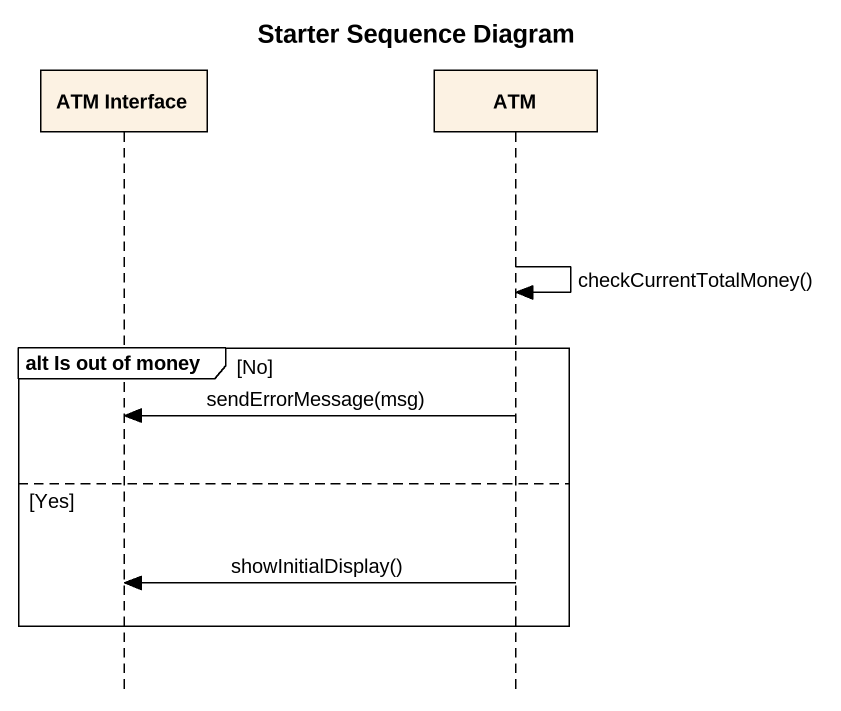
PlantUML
@startuml
title Starter Sequence Diagram
hide footbox
participant "ATM Interface" as ATM_Interface
participant ATM

ATM -> ATM : checkCurrentTotalMoney()
group alt Is out of money [No]
  ATM -> ATM_Interface : sendErrorMessage(msg)
else Yes
  ATM -> ATM_Interface : showInitialDisplay()
end
@enduml
